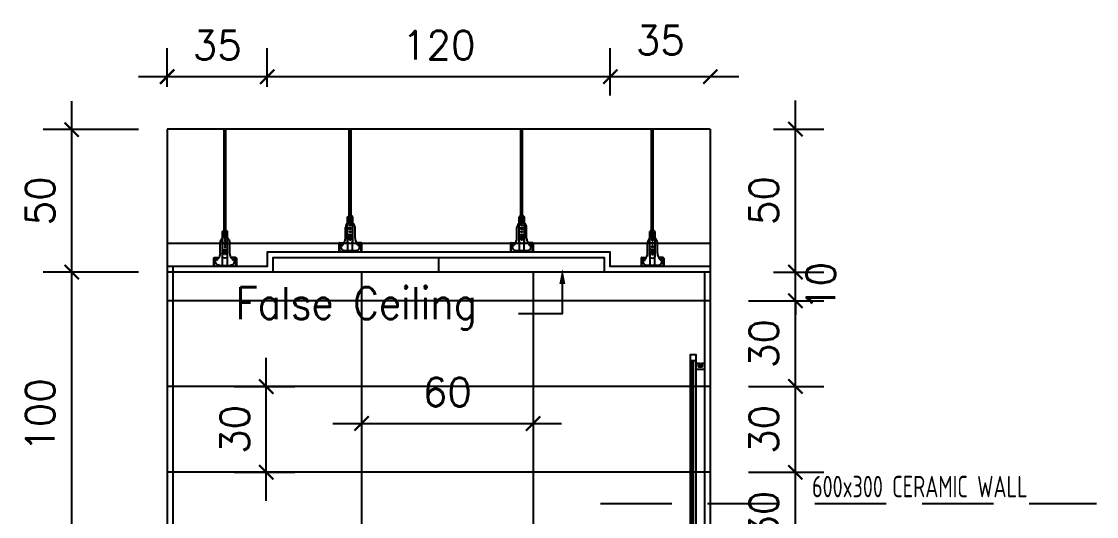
# Model space of a CAD drawing. Header units: centimetres. Extents: x -1797 to 2001, y -8788 to 1856.
# Drawn here: x 406.4 to 782.4, y 1680 to 1853.1 of the extents above; entities that cross this region are included whole.
import ezdxf
from ezdxf.xclip import XClip

# ---------------------------------------------------------------- set-up
doc = ezdxf.new("R2010")
doc.units = ezdxf.units.CM
doc.header["$LTSCALE"] = 100
doc.header["$MEASUREMENT"] = 0
doc.header["$XCLIPFRAME"] = 0
doc.header["$PDMODE"] = 35
doc.linetypes.add('HIDDEN', pattern=[0.375, 0.25, -0.125])
for name, color, linetype in [('CEILING', 161, 'Continuous'), ('CEILING HANGER', 8, 'Continuous'), ('DIM', 1, 'Continuous'), ('HIDDEN -03', 8, 'HIDDEN'), ('ID_Flooring_02', 127, 'Continuous'), ('ID_Furniture-Lighting', 33, 'Continuous'), ('TEXT', 3, 'Continuous'), ('Text-1', 3, 'Continuous'), ('WALL-01', 7, 'Continuous'), ('WALL-03', 2, 'Continuous'), ('WALL-04', 1, 'Continuous')]:
    doc.layers.add(name, color=color, linetype=linetype)
doc.styles.add('HB25Small', font='ARCHSTYL.SHX', dxfattribs={"width": 0.8, "height": 2.5})
doc.styles.add('ISO', font='isocp2.shx', dxfattribs={"width": 0.8})
doc.styles.add('ROMANS', font='romans')
doc.dimstyles.new('AS-17-100', dxfattribs={"dimtxt": 10, "dimasz": 5, "dimexe": 10, "dimexo": 10, "dimgap": 6, "dimtad": 1, "dimtoh": 1, "dimdec": 0, "dimdsep": 46, "dimtxsty": 'ROMANS', "dimblk1": 'ARCHTICK', "dimblk2": 'ARCHTICK', "dimsah": 1, "dimcen": 25, "dimdle": 10, "dimclrd": 1, "dimclre": 1, "dimclrt": 2, "dimadec": 0, "dimazin": 0, "dimtfac": 1, "dimtdec": 0, "dimtofl": 0, "dimtmove": 2, "dimatfit": 3, "dimldrblk": 'ARCHTICK', "dimfxl": 1, "dimtolj": 1, "dimtzin": 0, "dimarcsym": 0})
doc.dimstyles.new('DIM DET', dxfattribs={"dimtxt": 0.05, "dimasz": 0.025, "dimexe": 0.025, "dimexo": 0.025, "dimgap": 0.025, "dimtad": 1, "dimzin": 0, "dimdsep": 46, "dimtxsty": 'ISO', "dimblk": 'ARCHTICK', "dimcen": 0.1, "dimdle": 0.025, "dimclrd": 15, "dimclre": 15, "dimclrt": 2, "dimadec": 0, "dimazin": 0, "dimtfac": 1, "dimtmove": 2, "dimatfit": 0, "dimldrblk": 'ARCHTICK', "dimfxl": 0.17, "dimtzin": 1, "dimarcsym": 0})

# ---------------------------------------------------------------- blocks, each defined once
blk = doc.blocks.new('_ARCHTICK')
at = {"color": 0, "linetype": 'ByBlock', "const_width": 0.15}
blk.add_lwpolyline([(-0.5, -0.5), (0.5, 0.5)], dxfattribs=at)
blk = doc.blocks.new('*D478')
at = {"layer": 'Defpoints', "color": 0, "transparency": 16777216}
for p in [(650.75, 1695.5), (677.1, 1695.5), (650.75, 1665.5)]:
    blk.add_point(p, dxfattribs=at)
at = {"layer": 'DIM', "color": 1, "lineweight": -2, "transparency": 16777216}
for p, q in [((677.1, 1655.5), (677.1, 1705.5)), ((660.75, 1695.5), (687.1, 1695.5)), ((660.75, 1665.5), (687.1, 1665.5))]:
    blk.add_line(p, q, dxfattribs=at)
at = {"layer": 'DIM', "color": 1, "lineweight": -2, "transparency": 16777216, "xscale": 5, "yscale": 5, "zscale": 5}
for p, rotation in [((677.1, 1695.5), 90), ((677.1, 1665.5), 270)]:
    blk.add_blockref('_ARCHTICK', p, dxfattribs=dict(at, rotation=rotation))
at = {"layer": 'DIM', "color": 2, "transparency": 16777216, "insert": (666.1, 1680.5), "char_height": 10, "attachment_point": 5, "rotation": 90, "style": 'ROMANS'}
blk.add_mtext('\\A1;30', dxfattribs=at)
blk = doc.blocks.new('*D479')
at = {"layer": 'Defpoints', "color": 0, "transparency": 16777216}
for p in [(650.75, 1725.5), (677.1, 1725.5), (650.75, 1695.5)]:
    blk.add_point(p, dxfattribs=at)
at = {"layer": 'DIM', "color": 1, "lineweight": -2, "transparency": 16777216}
for p, q in [((677.1, 1685.5), (677.1, 1735.5)), ((660.75, 1725.5), (687.1, 1725.5)), ((660.75, 1695.5), (687.1, 1695.5))]:
    blk.add_line(p, q, dxfattribs=at)
at = {"layer": 'DIM', "color": 1, "lineweight": -2, "transparency": 16777216, "xscale": 5, "yscale": 5, "zscale": 5}
for p, rotation in [((677.1, 1725.5), 90), ((677.1, 1695.5), 270)]:
    blk.add_blockref('_ARCHTICK', p, dxfattribs=dict(at, rotation=rotation))
at = {"layer": 'DIM', "color": 2, "transparency": 16777216, "insert": (666.1, 1710.5), "char_height": 10, "attachment_point": 5, "rotation": 90, "style": 'ROMANS'}
blk.add_mtext('\\A1;30', dxfattribs=at)
blk = doc.blocks.new('*D480')
at = {"layer": 'Defpoints', "color": 0, "transparency": 16777216}
for p in [(650.75, 1755.5), (677.1, 1755.5), (650.75, 1725.5)]:
    blk.add_point(p, dxfattribs=at)
at = {"layer": 'DIM', "color": 1, "lineweight": -2, "transparency": 16777216}
for p, q in [((677.1, 1715.5), (677.1, 1765.5)), ((660.75, 1755.5), (687.1, 1755.5)), ((660.75, 1725.5), (687.1, 1725.5))]:
    blk.add_line(p, q, dxfattribs=at)
at = {"layer": 'DIM', "color": 1, "lineweight": -2, "transparency": 16777216, "xscale": 5, "yscale": 5, "zscale": 5}
for p, rotation in [((677.1, 1755.5), 90), ((677.1, 1725.5), 270)]:
    blk.add_blockref('_ARCHTICK', p, dxfattribs=dict(at, rotation=rotation))
at = {"layer": 'DIM', "color": 2, "transparency": 16777216, "insert": (666.1, 1740.5), "char_height": 10, "attachment_point": 5, "rotation": 90, "style": 'ROMANS'}
blk.add_mtext('\\A1;30', dxfattribs=at)
blk = doc.blocks.new('*D481')
at = {"layer": 'Defpoints', "color": 0, "transparency": 16777216}
for p in [(659.42, 1765.5), (677.1, 1765.5), (659.42, 1755.5)]:
    blk.add_point(p, dxfattribs=at)
at = {"layer": 'DIM', "color": 1, "lineweight": -2, "transparency": 16777216}
for p, q in [((677.1, 1765.5), (677.1, 1770.5)), ((669.42, 1765.5), (687.1, 1765.5)), ((669.42, 1755.5), (687.1, 1755.5)), ((677.1, 1755.5), (677.1, 1750.5))]:
    blk.add_line(p, q, dxfattribs=at)
at = {"layer": 'DIM', "color": 1, "lineweight": -2, "transparency": 16777216, "xscale": 5, "yscale": 5, "zscale": 5}
for p, rotation in [((677.1, 1765.5), 270), ((677.1, 1755.5), 90)]:
    blk.add_blockref('_ARCHTICK', p, dxfattribs=dict(at, rotation=rotation))
at = {"layer": 'DIM', "color": 2, "transparency": 16777216, "insert": (686.04, 1760.5), "char_height": 10, "attachment_point": 5, "rotation": 90, "style": 'ROMANS'}
blk.add_mtext('\\A1;10', dxfattribs=at)
blk = doc.blocks.new('*D482')
at = {"layer": 'Defpoints', "color": 0, "transparency": 16777216}
for p in [(659.42, 1815.5), (677.1, 1815.5), (659.42, 1765.5)]:
    blk.add_point(p, dxfattribs=at)
at = {"layer": 'DIM', "color": 1, "lineweight": -2, "transparency": 16777216}
for p, q in [((677.1, 1755.5), (677.1, 1825.5)), ((669.42, 1815.5), (687.1, 1815.5)), ((669.42, 1765.5), (687.1, 1765.5))]:
    blk.add_line(p, q, dxfattribs=at)
at = {"layer": 'DIM', "color": 1, "lineweight": -2, "transparency": 16777216, "xscale": 5, "yscale": 5, "zscale": 5}
for p, rotation in [((677.1, 1815.5), 90), ((677.1, 1765.5), 270)]:
    blk.add_blockref('_ARCHTICK', p, dxfattribs=dict(at, rotation=rotation))
at = {"layer": 'DIM', "color": 2, "transparency": 16777216, "insert": (666.1, 1790.5), "char_height": 10, "attachment_point": 5, "rotation": 90, "style": 'ROMANS'}
blk.add_mtext('\\A1;50', dxfattribs=at)
blk = doc.blocks.new('SUP')
at = {"layer": 'CEILING HANGER', "extrusion": (-6.56544e-09, 1.61575e-05, 1)}
for p, q in [((-555.86, -4415.29, 0.02), (-555.86, -4347.85, 0.02)), ((-555.25, -4415.29, 0.02), (-555.25, -4347.85, 0.02)), ((-556.44, -4415.38, 0.02), (-556.44, -4413.19, 0.02)), ((-555.86, -4414.67, 0.02), (-555.86, -4414.7, 0.02)), ((-555.86, -4414.7, 0.02), (-555.84, -4414.74, 0.02)), ((-555.84, -4414.74, 0.02), (-555.82, -4414.77, 0.02)), ((-555.82, -4414.77, 0.02), (-555.79, -4414.79, 0.02)), ((-555.79, -4414.79, 0.02), (-555.75, -4414.82, 0.02)), ((-555.75, -4414.82, 0.02), (-555.71, -4414.84, 0.02)), ((-555.71, -4414.84, 0.02), (-555.66, -4414.85, 0.02)), ((-555.66, -4414.85, 0.02), (-555.61, -4414.86, 0.02)), ((-555.61, -4414.86, 0.02), (-555.56, -4414.86, 0.02)), ((-555.56, -4414.86, 0.02), (-555.5, -4414.86, 0.02)), ((-555.5, -4414.86, 0.02), (-555.45, -4414.85, 0.02)), ((-555.45, -4414.85, 0.02), (-555.4, -4414.84, 0.02)), ((-555.4, -4414.84, 0.02), (-555.36, -4414.82, 0.02)), ((-555.36, -4414.82, 0.02), (-555.32, -4414.79, 0.02)), ((-555.32, -4414.79, 0.02), (-555.29, -4414.77, 0.02)), ((-555.29, -4414.77, 0.02), (-555.27, -4414.74, 0.02)), ((-555.27, -4414.74, 0.02), (-555.26, -4414.7, 0.02)), ((-555.26, -4414.7, 0.02), (-555.25, -4414.67, 0.02)), ((-554.61, -4415.38, 0.02), (-554.61, -4413.19, 0.02)), ((-557.24, -4420.73, 0.02), (-557.24, -4417, 0.02)), ((-556.44, -4422.11, 0.02), (-556.44, -4415.38, 0.02)), ((-556.34, -4415.29, 0.02), (-554.71, -4415.29, 0.02)), ((-554.61, -4422.1, 0.02), (-554.61, -4415.38, 0.02)), ((-553.82, -4420.73, 0.02), (-553.82, -4417, 0.02)), ((-559.5, -4422.53, 0.02), (-559.5, -4426.15, 0.02)), ((-559.37, -4422.53, 0.02), (-559.37, -4426.15, 0.02)), ((-559.25, -4422.29, 0.02), (-557.67, -4422.29, 0.02)), ((-559.25, -4422.41, 0.02), (-557.74, -4422.41, 0.02)), ((-554.61, -4419.5, 0.02), (-556.44, -4419.5, 0.02)), ((-556.35, -4425.11, 0.02), (-556.35, -4421.21, 0.02)), ((-556.29, -4421.21, 0.02), (-556.35, -4421.21, 0.02)), ((-556.23, -4421.14, 0.02), (-556.23, -4420.6, 0.02)), ((-554.89, -4420.53, 0.02), (-556.17, -4420.53, 0.02)), ((-555.24, -4420.02, 0.02), (-555.82, -4420.02, 0.02)), ((-555.24, -4420.27, 0.02), (-555.82, -4420.27, 0.02)), ((-555.74, -4421.21, 0.02), (-555.77, -4420.78, 0.02)), ((-555.28, -4420.78, 0.02), (-555.77, -4420.78, 0.02)), ((-555.74, -4421.21, 0.02), (-555.31, -4421.21, 0.02)), ((-555.31, -4421.21, 0.02), (-555.28, -4420.78, 0.02)), ((-554.83, -4421.14, 0.02), (-554.83, -4420.6, 0.02)), ((-554.71, -4421.21, 0.02), (-554.77, -4421.21, 0.02)), ((-554.71, -4425.11, 0.02), (-554.71, -4421.21, 0.02)), ((-551.81, -4422.29, 0.02), (-553.39, -4422.29, 0.02)), ((-551.81, -4422.41, 0.02), (-553.32, -4422.41, 0.02)), ((-551.68, -4422.53, 0.02), (-551.68, -4426.15, 0.02)), ((-551.56, -4422.53, 0.02), (-551.56, -4426.15, 0.02)), ((-559.37, -4423.36, 0.02), (-559.5, -4423.36, 0.02)), ((-559.5, -4426.15, 0.02), (-559.5, -4427.62, 0.02)), ((-559.37, -4426.15, 0.02), (-559.37, -4427.62, 0.02)), ((-558.92, -4423.15, 0.02), (-558.92, -4423.41, 0.02)), ((-558.73, -4424.21, 0.02), (-558.9, -4423.57, 0.02)), ((-558.57, -4423.16, 0.02), (-558.6, -4423.08, 0.02)), ((-558.4, -4423.28, 0.02), (-558.4, -4423.28, 0.02)), ((-556.23, -4425.11, 0.02), (-557.55, -4425.11, 0.02)), ((-554.83, -4425.11, 0.02), (-556.23, -4425.11, 0.02)), ((-555.07, -4425.48, 0.02), (-555.99, -4425.48, 0.02)), ((-553.5, -4425.11, 0.02), (-554.83, -4425.11, 0.02)), ((-552.66, -4423.28, 0.02), (-552.66, -4423.28, 0.02)), ((-552.49, -4423.16, 0.02), (-552.46, -4423.08, 0.02)), ((-552.33, -4424.21, 0.02), (-552.15, -4423.57, 0.02)), ((-552.13, -4423.15, 0.02), (-552.13, -4423.41, 0.02)), ((-551.68, -4423.36, 0.02), (-551.56, -4423.36, 0.02)), ((-551.68, -4426.15, 0.02), (-551.68, -4427.62, 0.02)), ((-551.56, -4426.15, 0.02), (-551.56, -4427.62, 0.02)), ((-559.5, -4427.62, 0.02), (-559.37, -4427.62, 0.02)), ((-551.56, -4427.62, 0.02), (-551.68, -4427.62, 0.02))]:
    blk.add_line(p, q, dxfattribs=at)
at = {"layer": 'CEILING HANGER', "extrusion": (-6.56544e-09, 1.61575e-05, 1), "const_width": 0.244, "elevation": -0.07}
blk.add_lwpolyline([(-558.58, -4423.04, 1), (-559.07, -4423.04), (-559.07, -4423.22, 0.267949), (-558.99, -4423.35, -0.57735), (-558.99, -4423.61, 0.267949), (-559.07, -4423.75), (-559.07, -4424.04, 0.267949), (-558.99, -4424.17, -0.57735), (-558.99, -4424.43, 0.267949), (-559.07, -4424.56), (-559.07, -4424.85, 0.267949), (-558.99, -4424.98, -0.57735), (-558.99, -4425.25, 0.267949), (-559.07, -4425.38), (-559.07, -4425.7, 0.414214), (-558.92, -4425.85), (-558.23, -4425.85, 0.247529), (-558.1, -4425.78, -0.247529), (-557.98, -4425.72), (-557.55, -4425.72, -0.247529), (-557.43, -4425.78, 0.247529), (-557.3, -4425.85), (-555.79, -4425.85, 0.267949), (-555.66, -4425.77, -0.57735), (-555.4, -4425.77, 0.267949), (-555.26, -4425.85), (-553.76, -4425.85, 0.247529), (-553.63, -4425.78, -0.247529), (-553.51, -4425.72), (-553.08, -4425.72, -0.247529), (-552.95, -4425.78, 0.247529), (-552.83, -4425.85), (-552.14, -4425.85, 0.414214), (-551.99, -4425.7), (-551.99, -4425.38, 0.267949), (-552.07, -4425.25, -0.57735), (-552.07, -4424.98, 0.267949), (-551.99, -4424.85), (-551.99, -4424.56, 0.267949), (-552.07, -4424.43, -0.57735), (-552.07, -4424.17, 0.267949), (-551.99, -4424.04), (-551.99, -4423.75, 0.267949), (-552.07, -4423.61, -0.57735), (-552.07, -4423.35, 0.267949), (-551.99, -4423.22), (-551.99, -4423.04, 1), (-552.48, -4423.04)], format="xyb", dxfattribs=at)
at = {"layer": 'CEILING HANGER', "extrusion": (-6.56544e-09, 1.61575e-05, 1)}
for centre, radius in [((-555.53, -4417.24, -0.05), 0.342), ((-555.53, -4416.02, -0.05), 0.252), ((-555.53, -4418.46, -0.05), 0.252)]:
    blk.add_circle(centre, radius, dxfattribs=at)
for centre, radius, start, end in [((-555.53, -4414.15, -0.05), 1.33, 104.5031, 133.577), ((-555.53, -4414.15, -0.05), 1.33, 46.3713, 77.9165), ((-554.37, -4417.4, -0.05), 2.89, 132.9462, 171.8788), ((-556.68, -4417.4, -0.05), 2.89, 8.1212, 47.0538), ((-559.25, -4422.53, -0.05), 0.244, 90, 180), ((-559.25, -4422.53, -0.05), 0.122, 90, 180), ((-560.29, -4420.73, -0.05), 3.05, 315.5755, 360), ((-555.53, -4421.14, -0.05), 1.33, 226.423, 313.6287), ((-556.29, -4421.14, -0.05), 0.061, 270, 360), ((-556.17, -4420.6, -0.05), 0.061, 90, 180), ((-555.82, -4420.14, -0.05), 0.122, 90, 270), ((-555.24, -4420.14, -0.05), 0.122, 270, 90), ((-554.89, -4420.6, -0.05), 0.061, 360, 90), ((-554.77, -4421.14, -0.05), 0.061, 180, 270), ((-550.77, -4420.73, -0.05), 3.05, 180, 224.4246), ((-551.81, -4422.53, -0.05), 0.244, 360, 90), ((-551.81, -4422.53, -0.05), 0.122, 360, 90), ((-558.74, -4423.15, -0.05), 0.183, 102.9976, 180), ((-558.31, -4423.41, -0.05), 0.61, 180, 195), ((-557.47, -4423.62, -0.05), 1.37, 195, 270), ((-558.75, -4423.09, -0.05), 0.122, 77.0024, 102.9976), ((-558.77, -4423.15, -0.05), 0.183, 20, 77.0024), ((-558.4, -4423.1, -0.05), 0.183, 200, 270), ((-558.4, -4423.1, -0.05), 0.183, 270, 357.8496), ((-557.85, -4423.12, -0.05), 0.366, 135.5755, 177.8496), ((-555.99, -4425.11, -0.05), 0.366, 180, 270), ((-555.07, -4425.11, -0.05), 0.366, 270, 360), ((-553.58, -4423.62, -0.05), 1.37, 270, 345), ((-553.21, -4423.12, -0.05), 0.366, 2.1504, 44.4246), ((-552.66, -4423.1, -0.05), 0.183, 182.1504, 270), ((-552.66, -4423.1, -0.05), 0.183, 270, 340), ((-552.29, -4423.15, -0.05), 0.183, 102.9976, 160), ((-552.3, -4423.09, -0.05), 0.122, 77.0024, 102.9976), ((-552.32, -4423.15, -0.05), 0.183, 360, 77.0024), ((-552.74, -4423.41, -0.05), 0.61, 345, 360)]:
    blk.add_arc(centre, radius, start, end, dxfattribs=at)
blk = doc.blocks.new('FALSE CEILING')
at = {"xscale": -1}
for p in [(-1545.11, 4427.62, -0.02), (-1485.11, 4427.62, -0.02), (-1425.11, 4427.62, -0.02), (-1365.11, 4427.62, -0.02), (-1305.11, 4427.62, -0.02), (-1245.11, 4427.62, -0.02), (-1185.11, 4427.62, -0.02), (-1125.11, 4427.62, -0.02), (-1065.11, 4427.62, -0.02), (-1005.11, 4427.62, -0.02), (-945.11, 4427.62, -0.02), (-885.11, 4427.62, -0.02), (-825.11, 4427.62, -0.02), (-765.11, 4427.62, -0.02), (-705.11, 4427.62, -0.02), (-645.11, 4427.62, -0.02), (-585.11, 4427.62, -0.02), (-525.11, 4427.62, -0.02), (-465.11, 4427.62, -0.02), (-405.11, 4427.62, -0.02), (-345.11, 4427.62, -0.02), (-285.11, 4427.62, -0.02), (-225.11, 4427.62, -0.02), (-165.11, 4427.62, -0.02), (-105.11, 4427.62, -0.02), (-45.11, 4427.62, -0.02), (14.89, 4427.62, -0.02), (74.89, 4427.62, -0.02), (134.89, 4427.62, -0.02), (194.89, 4427.62, -0.02), (254.89, 4427.62, -0.02), (314.89, 4427.62, -0.02), (374.89, 4427.62, -0.02), (434.89, 4427.62, -0.02)]:
    blk.add_blockref('SUP', p, dxfattribs=at)
blk = doc.blocks.new('*D484')
at = {"layer": 'Defpoints', "color": 0, "transparency": 16777216}
for p in [(423.93, 1765.5), (457.34, 1765.5), (467.31, 1665.5, 0)]:
    blk.add_point(p, dxfattribs=at)
at = {"layer": 'DIM', "color": 1, "lineweight": -2, "transparency": 16777216}
for p, q in [((423.93, 1655.5), (423.93, 1775.5)), ((447.34, 1765.5), (413.93, 1765.5)), ((457.31, 1665.5), (413.93, 1665.5))]:
    blk.add_line(p, q, dxfattribs=at)
at = {"layer": 'DIM', "color": 1, "lineweight": -2, "transparency": 16777216, "xscale": 5, "yscale": 5, "zscale": 5}
for p, rotation in [((423.93, 1765.5), 90), ((423.93, 1665.5), 270)]:
    blk.add_blockref('_ARCHTICK', p, dxfattribs=dict(at, rotation=rotation))
at = {"layer": 'DIM', "color": 2, "transparency": 16777216, "insert": (412.93, 1715.5), "char_height": 10, "attachment_point": 5, "rotation": 90, "style": 'ROMANS'}
blk.add_mtext('\\A1;100', dxfattribs=at)
blk = doc.blocks.new('*D485')
at = {"layer": 'Defpoints', "color": 0, "transparency": 16777216}
for p in [(423.93, 1815.3), (457.34, 1815.3), (457.34, 1765.5)]:
    blk.add_point(p, dxfattribs=at)
at = {"layer": 'DIM', "color": 1, "lineweight": -2, "transparency": 16777216}
for p, q in [((423.93, 1755.5), (423.93, 1825.3)), ((447.34, 1815.3), (413.93, 1815.3)), ((447.34, 1765.5), (413.93, 1765.5))]:
    blk.add_line(p, q, dxfattribs=at)
at = {"layer": 'DIM', "color": 1, "lineweight": -2, "transparency": 16777216, "xscale": 5, "yscale": 5, "zscale": 5}
for p, rotation in [((423.93, 1815.3), 90), ((423.93, 1765.5), 270)]:
    blk.add_blockref('_ARCHTICK', p, dxfattribs=dict(at, rotation=rotation))
at = {"layer": 'DIM', "color": 2, "transparency": 16777216, "insert": (412.93, 1790.4), "char_height": 10, "attachment_point": 5, "rotation": 90, "style": 'ROMANS'}
blk.add_mtext('\\A1;50', dxfattribs=at)
blk = doc.blocks.new('*D486')
at = {"layer": 'Defpoints', "color": 0, "transparency": 16777216}
for p in [(470.82, 1725.5), (491.99, 1725.5), (470.82, 1695.5)]:
    blk.add_point(p, dxfattribs=at)
at = {"layer": 'DIM', "color": 1, "lineweight": -2, "transparency": 16777216}
for p, q in [((491.99, 1685.5), (491.99, 1735.5)), ((480.82, 1725.5), (501.99, 1725.5)), ((480.82, 1695.5), (501.99, 1695.5))]:
    blk.add_line(p, q, dxfattribs=at)
at = {"layer": 'DIM', "color": 1, "lineweight": -2, "transparency": 16777216, "xscale": 5, "yscale": 5, "zscale": 5}
for p, rotation in [((491.99, 1725.5), 90), ((491.99, 1695.5), 270)]:
    blk.add_blockref('_ARCHTICK', p, dxfattribs=dict(at, rotation=rotation))
at = {"layer": 'DIM', "color": 2, "transparency": 16777216, "insert": (480.99, 1710.5), "char_height": 10, "attachment_point": 5, "rotation": 90, "style": 'ROMANS'}
blk.add_mtext('\\A1;30', dxfattribs=at)
blk = doc.blocks.new('mirror')
at = {"layer": 'ID_Furniture-Lighting'}
for p, q in [((1310.5, 526.15), (1311.3, 526.15)), ((1310.5, 525.95), (1311.3, 525.95)), ((1310.5, 352.75), (1311.3, 352.75)), ((1310.5, 352.55), (1311.3, 352.55))]:
    blk.add_line(p, q, dxfattribs=at)
for points in [[(1310.5, 526.35), (1310.3, 526.35), (1310.3, 525.15), (1311.5, 525.15), (1311.5, 526.35), (1311.3, 526.35), (1311.3, 525.35), (1310.5, 525.35)], [(1310.5, 352.35), (1310.3, 352.35), (1310.3, 353.55), (1311.5, 353.55), (1311.5, 352.35), (1311.3, 352.35), (1311.3, 353.35), (1310.5, 353.35)]]:
    blk.add_lwpolyline(points, close=True, dxfattribs=at)
at = {"layer": 'WALL-04'}
for p, q in [((1312.4, 527.35), (1312.4, 351.35)), ((1313.4, 351.35), (1313.4, 527.35)), ((1313.9, 351.35), (1313.9, 527.35)), ((1314.4, 351.35), (1314.4, 527.35)), ((1310.3, 526.35), (1309.4, 526.35)), ((1312.4, 524.35), (1309.4, 524.35)), ((1310.3, 526.35), (1310.3, 525.15)), ((1311.5, 525.15), (1310.3, 525.15)), ((1312.4, 526.35), (1311.5, 526.35)), ((1311.5, 526.35), (1311.5, 525.15)), ((1312.4, 354.35), (1309.4, 354.35)), ((1311.5, 353.55), (1310.3, 353.55)), ((1310.3, 352.35), (1310.3, 353.55)), ((1311.5, 352.35), (1311.5, 353.55)), ((1310.3, 352.35), (1309.4, 352.35)), ((1312.4, 352.35), (1311.5, 352.35))]:
    blk.add_line(p, q, dxfattribs=at)
for points in [[(1312.4, 527.35), (1312.4, 529.35), (1314.4, 529.35), (1314.4, 527.35)], [(1312.4, 351.35), (1312.4, 349.35), (1314.4, 349.35), (1314.4, 351.35)]]:
    blk.add_lwpolyline(points, close=True, dxfattribs=at)
blk = doc.blocks.new('*D467')
at = {"layer": 'Defpoints', "color": 0, "transparency": 16777216}
for p in [(492.34, 1833.84), (457.34, 1820.28, 0), (492.34, 1820.28, 0)]:
    blk.add_point(p, dxfattribs=at)
at = {"layer": 'DIM', "color": 1, "lineweight": -2, "transparency": 16777216}
for p, q in [((457.34, 1830.28), (457.34, 1843.84)), ((492.34, 1830.28), (492.34, 1843.84)), ((447.34, 1833.84), (502.34, 1833.84))]:
    blk.add_line(p, q, dxfattribs=at)
at = {"layer": 'DIM', "color": 1, "lineweight": -2, "transparency": 16777216, "xscale": 5, "yscale": 5, "zscale": 5, "rotation": 180}
blk.add_blockref('_ARCHTICK', (457.34, 1833.84), dxfattribs=at)
at = {"layer": 'DIM', "color": 1, "lineweight": -2, "transparency": 16777216, "xscale": 5, "yscale": 5, "zscale": 5}
blk.add_blockref('_ARCHTICK', (492.34, 1833.84), dxfattribs=at)
at = {"layer": 'DIM', "color": 2, "transparency": 16777216, "insert": (474.84, 1844.84), "char_height": 10, "attachment_point": 5, "style": 'ROMANS'}
blk.add_mtext('\\A1;35', dxfattribs=at)
blk = doc.blocks.new('*D468')
at = {"layer": 'Defpoints', "color": 0, "transparency": 16777216}
for p in [(612.34, 1833.84), (492.34, 1820.28, 0), (612.34, 1817.28, 0)]:
    blk.add_point(p, dxfattribs=at)
at = {"layer": 'DIM', "color": 1, "lineweight": -2, "transparency": 16777216}
for p, q in [((492.34, 1830.28), (492.34, 1843.84)), ((612.34, 1827.28), (612.34, 1843.84)), ((482.34, 1833.84), (622.34, 1833.84))]:
    blk.add_line(p, q, dxfattribs=at)
at = {"layer": 'DIM', "color": 1, "lineweight": -2, "transparency": 16777216, "xscale": 5, "yscale": 5, "zscale": 5, "rotation": 180}
blk.add_blockref('_ARCHTICK', (492.34, 1833.84), dxfattribs=at)
at = {"layer": 'DIM', "color": 1, "lineweight": -2, "transparency": 16777216, "xscale": 5, "yscale": 5, "zscale": 5}
blk.add_blockref('_ARCHTICK', (612.34, 1833.84), dxfattribs=at)
at = {"layer": 'DIM', "color": 2, "transparency": 16777216, "insert": (552.34, 1844.84), "char_height": 10, "attachment_point": 5, "style": 'ROMANS'}
blk.add_mtext('\\A1;120', dxfattribs=at)
blk = doc.blocks.new('*D469')
at = {"layer": 'Defpoints', "color": 0, "transparency": 16777216}
for p in [(647.34, 1833.84, 0), (647.34, 1833.84), (612.34, 1817.28, 0)]:
    blk.add_point(p, dxfattribs=at)
at = {"layer": 'DIM', "color": 1, "lineweight": -2, "transparency": 16777216}
for p, q in [((612.34, 1827.28), (612.34, 1843.84)), ((602.34, 1833.84), (657.34, 1833.84))]:
    blk.add_line(p, q, dxfattribs=at)
at = {"layer": 'DIM', "color": 1, "lineweight": -2, "transparency": 16777216, "xscale": 5, "yscale": 5, "zscale": 5, "rotation": 180}
blk.add_blockref('_ARCHTICK', (612.34, 1833.84), dxfattribs=at)
at = {"layer": 'DIM', "color": 1, "lineweight": -2, "transparency": 16777216, "xscale": 5, "yscale": 5, "zscale": 5}
blk.add_blockref('_ARCHTICK', (647.34, 1833.84), dxfattribs=at)
at = {"layer": 'DIM', "color": 2, "transparency": 16777216, "insert": (629.84, 1846.55), "char_height": 10, "attachment_point": 5, "style": 'ROMANS'}
blk.add_mtext('\\A1;35', dxfattribs=at)
blk = doc.blocks.new('*D470')
at = {"layer": 'Defpoints', "color": 0, "transparency": 16777216}
for p in [(525.34, 1725.5, 0), (585.34, 1725.5, 0), (585.34, 1712.55)]:
    blk.add_point(p, dxfattribs=at)
at = {"layer": 'DIM', "color": 1, "lineweight": -2, "transparency": 16777216}
for p, q in [((525.34, 1715.5), (525.34, 1702.55)), ((585.34, 1715.5), (585.34, 1702.55)), ((515.34, 1712.55), (595.34, 1712.55))]:
    blk.add_line(p, q, dxfattribs=at)
at = {"layer": 'DIM', "color": 1, "lineweight": -2, "transparency": 16777216, "xscale": 5, "yscale": 5, "zscale": 5, "rotation": 180}
blk.add_blockref('_ARCHTICK', (525.34, 1712.55), dxfattribs=at)
at = {"layer": 'DIM', "color": 1, "lineweight": -2, "transparency": 16777216, "xscale": 5, "yscale": 5, "zscale": 5}
blk.add_blockref('_ARCHTICK', (585.34, 1712.55), dxfattribs=at)
at = {"layer": 'DIM', "color": 2, "transparency": 16777216, "insert": (555.34, 1723.55), "char_height": 10, "attachment_point": 5, "style": 'ROMANS'}
blk.add_mtext('\\A1;60', dxfattribs=at)

msp = doc.modelspace()

# ---------------------------------------------------------------- linework, layer by layer
at = {"layer": 'CEILING', "elevation": 0}
for points in [[(647.34, 1767.5), (612.34, 1767.5), (612.34, 1772.5), (492.34, 1772.5), (492.34, 1767.5), (457.34, 1767.5)], [(647.34, 1765.5), (610.34, 1765.5), (610.34, 1770.5), (494.34, 1770.5), (494.34, 1765.5), (457.34, 1765.5)]]:
    msp.add_lwpolyline(points, dxfattribs=at)
at = {"layer": 'ID_Flooring_02'}
for p, q in [((647.34, 1775.5, 0), (457.34, 1775.5, 0)), ((525.34, 1765.5, 0), (525.34, 1665.5, 0)), ((585.34, 1765.5, 0), (585.34, 1455.5, 0)), ((647.34, 1755.5, 0), (457.34, 1755.5, 0)), ((647.34, 1725.5, 0), (457.34, 1725.5, 0)), ((647.34, 1695.5, 0), (457.34, 1695.5, 0))]:
    msp.add_line(p, q, dxfattribs=at)
at = {"layer": 'TEXT', "color": 2, "elevation": 0}
msp.add_lwpolyline([(595.58, 1766.59, 0, 2.08, 0), (595.58, 1761.38, 2.08, 2.08, 0)], format="xyseb", dxfattribs=at)
msp.add_lwpolyline([(580.22, 1751.03), (595.58, 1751.03), (595.58, 1764.74)], dxfattribs=at)
at = {"layer": 'WALL-01'}
for p, q in [((647.34, 1815.5, 0), (457.34, 1815.5, 0)), ((457.34, 1815.5, 0), (457.34, 1455.5, 0)), ((647.34, 1815.5, 0), (647.34, 1455.5, 0))]:
    msp.add_line(p, q, dxfattribs=at)
at = {"layer": 'WALL-03'}
for p, q in [((552.34, 1765.5, 0), (552.34, 1770.5, 0)), ((610.34, 1765.5, 0), (494.34, 1765.5, 0))]:
    msp.add_line(p, q, dxfattribs=at)
at = {"layer": 'WALL-04'}
for p, q in [((459.34, 1767.5, 0), (459.34, 1455.5, 0)), ((645.34, 1765.5, 0), (645.34, 1455.5, 0))]:
    msp.add_line(p, q, dxfattribs=at)

# ---------------------------------------------------------------- block references
at = {"layer": 'CEILING HANGER'}
ref = msp.add_blockref('FALSE CEILING', (851.8, 1770.42, 0.02), dxfattribs=dict(at, xscale=-1))
XClip(ref).set_block_clipping_path([(238.0841531689, 2.2373224937), (379.4220414332, 45.0796076272)])
ref = msp.add_blockref('FALSE CEILING', (897.54, 1765.25, 0), dxfattribs=dict(at, xscale=-1))
XClip(ref).set_block_clipping_path([(238.0841531689, 2.2373224937), (312.3152302601, 50.248760368)])
at = {"layer": 'DIM'}
ref = msp.add_blockref('FALSE CEILING', (207.14, 1765.25, 0), dxfattribs=at)
XClip(ref).set_block_clipping_path([(238.0841531689, 2.2373224937), (312.3152302601, 50.248760368)])
at = {"layer": 'WALL-04', "rotation": 180}
msp.add_blockref('mirror', (1954.74, 2085.95, 0), dxfattribs=at)

# ---------------------------------------------------------------- texts
at = {"layer": 'TEXT', "color": 3, "style": 'ROMANS', "width": 0.9}
msp.add_text('False Ceiling', height=11.1096, dxfattribs=at).set_placement((481.29, 1749.07, 0))
at = {"layer": 'Text-1', "color": 3, "style": 'HB25Small', "width": 0.8}
msp.add_text('600x300 CERAMIC WALL', height=7.5, dxfattribs=at).set_placement((682.93, 1686.76, 0))

# ---------------------------------------------------------------- dimensions: what is measured, and where the dimension line sits
at = {"layer": 'DIM'}
for base, p1, p2, picture, middle in [((492.34, 1833.84), (457.34, 1820.28, 0), (492.34, 1820.28, 0), '*D467', (474.84, 1844.84)), ((612.34, 1833.84), (492.34, 1820.28, 0), (612.34, 1817.28, 0), '*D468', (552.34, 1844.84)), ((585.34, 1712.55), (525.34, 1725.5, 0), (585.34, 1725.5, 0), '*D470', (555.34, 1723.55))]:
    dim = msp.add_linear_dim(base=base, p1=p1, p2=p2, dimstyle='AS-17-100', dxfattribs=at)
    dim.commit()
    dim.dimension.update_dxf_attribs({"geometry": picture, "text_midpoint": middle})
dim = msp.add_linear_dim(base=(647.34, 1833.84), p1=(612.34, 1817.28, 0), p2=(647.34, 1833.84, 0), dimstyle='AS-17-100', dxfattribs=at)
dim.commit()
dim.dimension.update_dxf_attribs({"geometry": '*D469', "text_midpoint": (629.84, 1846.55), "dimtype": 160})
for base, p1, p2, picture, middle in [((423.93, 1815.3, 0), (457.34, 1765.5, 0), (457.34, 1815.3, 0), '*D485', (412.93, 1790.4, 0)), ((677.1, 1815.5, 0), (659.42, 1765.5, 0), (659.42, 1815.5, 0), '*D482', (666.1, 1790.5, 0)), ((423.93, 1765.5, 0), (467.31, 1665.5, 0), (457.34, 1765.5, 0), '*D484', (412.93, 1715.5, 0)), ((677.1, 1755.5, 0), (650.75, 1725.5, 0), (650.75, 1755.5, 0), '*D480', (666.1, 1740.5, 0)), ((491.99, 1725.5, 0), (470.82, 1695.5, 0), (470.82, 1725.5, 0), '*D486', (480.99, 1710.5, 0)), ((677.1, 1725.5, 0), (650.75, 1695.5, 0), (650.75, 1725.5, 0), '*D479', (666.1, 1710.5, 0)), ((677.1, 1695.5, 0), (650.75, 1665.5, 0), (650.75, 1695.5, 0), '*D478', (666.1, 1680.5, 0))]:
    dim = msp.add_linear_dim(base=base, p1=p1, p2=p2, angle=90, dimstyle='AS-17-100', dxfattribs=at)
    dim.commit()
    dim.dimension.update_dxf_attribs({"geometry": picture, "text_midpoint": middle})
dim = msp.add_linear_dim(base=(677.1, 1765.5, 0), p1=(659.42, 1755.5, 0), p2=(659.42, 1765.5, 0), angle=90, dimstyle='AS-17-100', dxfattribs=at)
dim.commit()
dim.dimension.update_dxf_attribs({"geometry": '*D481', "text_midpoint": (686.04, 1760.5, 0), "dimtype": 160})

# ---------------------------------------------------------------- leaders
at = {"layer": 'HIDDEN -03'}
msp.add_leader([(608.91, 1684.6, 0), (782.44, 1684.6, 0)], dimstyle='DIM DET', override={"dimasz": 0.04, "dimtad": 0, "dimclrd": 251, "dimldrblk": 'Dot', "dimfxl": 0.1}, dxfattribs=at)

doc.saveas('drawing.dxf')
